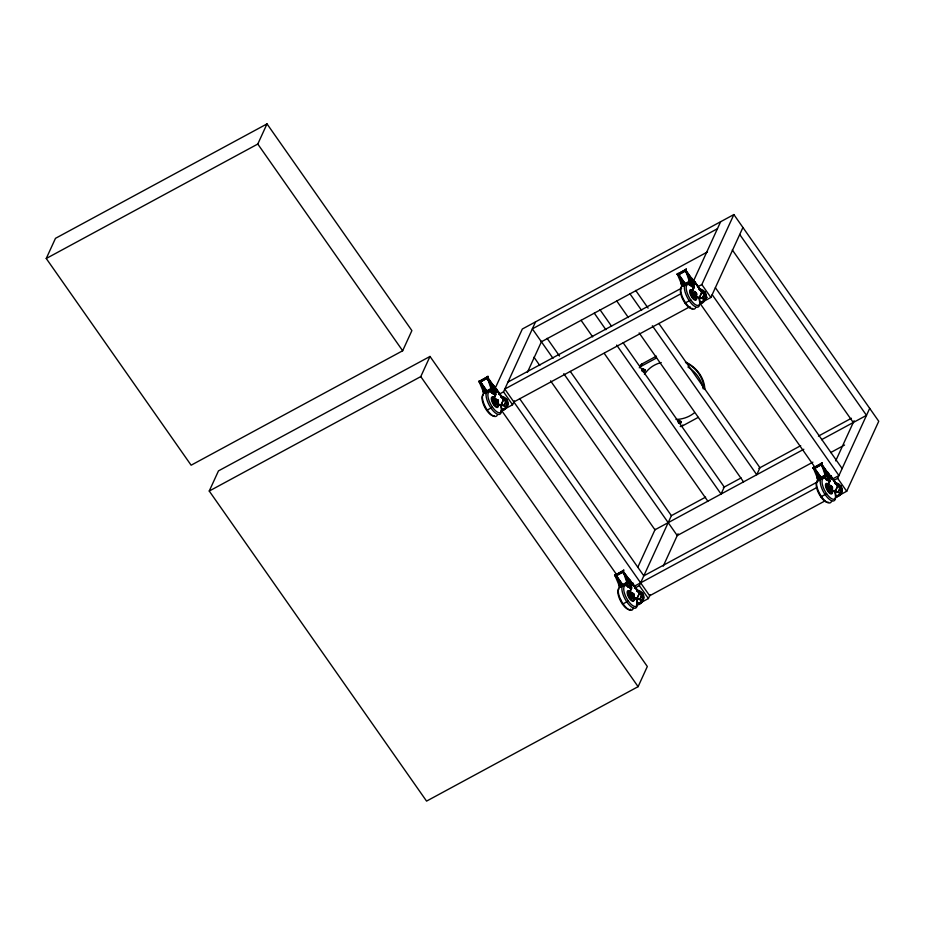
<?xml version="1.0" encoding="UTF-8"?>
<svg xmlns="http://www.w3.org/2000/svg" width="925" height="925" viewBox="0 0 925 925"><rect width="100%" height="100%" fill="white"/><g stroke="black" fill="none" stroke-linecap="round" stroke-linejoin="round"><path stroke-width="1.39" d="M487.267 376.833L479.069 381.539L483.174 391.298A1.422 1.203 -70.7 0 0 483.486 391.807C485.648 387.679 472.756 371.607 486.55 390.616M623.138 585.502L616.235 575.662L620.097 585.56L619.311 585.594A1.422 1.203 -70.7 0 1 618.998 585.086L614.894 575.338L623.092 570.621M822.66 477.832L825.967 476.051L825.019 474.698L825.586 473.901A1.468 1.237 -70.7 0 0 825.505 473.369L821.435 463.957L822.128 462.882M632.642 593.526C634.041 598.151 634.457 592.59 632.226 593.422M695.82 293.884C694.594 288.184 695.253 297.341 696.479 293.502A2.567 1.711 -50.8 0 1 696.641 294.011A2.567 1.711 -50.8 0 1 696.641 294.508L696.618 294.404M628.48 587.074L633.197 584.531L632.989 583.259M699.936 302.382A5.885 5.192 24.6 0 0 704.908 298.382A5.885 5.192 24.6 0 0 701.647 292.485L694.941 282.483M690.963 285.987L695.681 283.443L695.473 282.171M831.344 477.346L830.766 476.271M826.788 479.786L831.517 477.242L831.298 475.97M483.636 391.761L483.798 392.501M486.03 392.142L485.81 391.425L491.291 388.408M493.152 387.355L493.06 386.581L494.1 386.245L496.644 389.864A1.63 0.636 61.6 0 0 497.662 390.627L503.767 399.346L501.177 405.011L497.13 403.705A1.966 0.775 61.6 0 1 496.147 402.814L493.8 398.941L495.823 394.258A2.613 1.029 61.6 0 0 494.887 391.078L493.083 388.488A2.613 1.029 61.6 0 1 492.146 385.309A2.613 1.029 61.6 0 1 494.1 386.245M494.297 387.899L493.071 386.558M494.019 387.378L493.707 386.847L494.274 388.061M495.522 400.86C496.066 403.392 496.274 400.999 496.794 402.017M496.286 401.519L496.54 400.733M496.505 402.121C494.054 398.155 498.841 402.595 496.482 401.982M497.257 400.779L497.858 400.12M496.517 399.6L497.338 399.623L496.447 400.143A2.567 2.266 24.6 0 0 497.164 401.138C498.552 398.583 496.841 401.508 498.17 400.687A2.567 2.266 24.6 0 0 497.442 399.692L498.297 401.878M496.771 400.698L496.713 400.618A2.567 1.711 -50.8 0 0 496.69 399.646C497.349 402.421 498.459 400.352 497.766 400.039M619.669 585.328L619.854 586.415M621.068 600.29L621.126 600.522M621.854 585.941L621.635 585.213L627.127 582.195M630.122 581.732L629.613 580.738M632.758 595.226L632.712 595.816L632.295 594.463M632.989 594.359L633.336 594.96M633.868 595.053L633.44 595.076M633.914 595.133C632.677 595.029 633.694 597.793 631.694 594.659M684.35 284.854L683.772 283.802M692.05 280.68L691.333 279.442L692.108 279.431M692.201 280.946L692.524 280.148M694.351 293.56L694.698 294.323M694.733 294.948L694.559 294.046M695.322 294.404L694.987 293.607L694.525 294.127M695.45 293.179L695.692 292.589M696.363 293.815L695.831 292.635M696.502 293.826L696.467 293.352A2.567 2.266 24.6 0 0 695.75 292.404L695.692 292.358M818.163 478.144L817.619 478.306A1.422 1.203 -70.7 0 1 817.318 477.797L813.237 467.9L821.4 463.333M828.303 474.513L827.759 473.253M827.875 474.467L828.442 474.398M830.188 487.556L830.766 488.412M831.136 488.296L830.465 487.07M831.263 486.92L832.049 486.689M831.367 486.7L831.748 487.556M832.188 487.695L831.228 486.654M831.737 486.666C833.83 488.689 829.413 484.11 830.534 486.134M830.962 486.203L831.101 487.117M623.82 570.17L623.126 571.245L627.196 580.657A1.468 1.237 -70.7 0 1 627.277 581.189L626.711 581.987L627.659 583.34L621.045 586.913L620.097 585.56M498.136 401.3L498.217 400.976A2.567 1.711 -50.8 0 1 498.332 401.843L497.396 402.294A2.567 1.711 -50.8 0 1 497.257 401.334L497.153 401.438A5.319 2.081 61.6 0 1 497.06 406.769A5.319 2.081 61.6 0 1 492.331 400.664A5.319 2.081 61.6 0 1 494.389 397.785M629.925 580.044A2.613 1.029 61.6 0 0 627.971 579.096A2.613 1.029 61.6 0 0 628.907 582.288L630.711 584.866A2.613 1.029 61.6 0 1 631.648 588.057L629.624 592.671L631.972 596.602A1.966 0.775 61.6 0 0 632.966 597.504L637.001 598.81L639.591 593.145L633.486 584.427A1.63 0.636 61.6 0 1 632.469 583.663L629.925 580.044C627.034 580.9 631.509 579.154 631.937 583.952A1.63 0.636 61.6 0 0 632.954 584.716L639.163 593.561A5.885 5.192 24.6 0 1 642.389 599.654A5.885 5.192 24.6 0 1 637.024 603.458M633.706 593.954L633.058 593.954M634.007 594.983L634.03 594.555A2.567 1.711 -50.8 0 1 634.168 595.642L633.116 596.22M683.598 283.871L684.188 284.958M694.779 294.844L695.577 294.589L694.606 292.786L695.773 292.427L694.756 292.855A2.567 2.266 24.6 0 0 695.473 293.849L696.352 294M695.403 292.867L696.352 293.098M817.897 478.237L818.579 479.624M820.174 478.618L819.897 477.843L825.435 474.907M832.257 487.822L830.604 488.666M832.315 487.695L832.35 487.302A2.567 1.711 -50.8 0 1 832.477 488.354L831.529 488.805A2.567 1.711 -50.8 0 1 831.402 487.833L831.298 487.637A2.567 2.266 24.6 0 1 830.604 486.642L831.656 486.272A2.567 2.266 24.6 0 1 832.28 487.197L831.968 486.989M820.81 496.875L826.626 493.73M487.995 376.382L487.29 377.458L491.372 386.858A1.468 1.237 -70.7 0 1 491.453 387.402L490.886 388.188L491.834 389.541L485.22 393.125L484.318 391.703M631.648 588.057L629.093 592.96L631.44 596.891A1.966 0.775 61.6 0 0 632.434 597.793L636.608 599.146A13.852 4.845 -19.3 0 1 639.649 599.562C643.962 600.811 639.487 604.742 636.886 604.661M694.143 286.97L692.108 291.583L694.455 295.526A1.966 0.775 61.6 0 0 695.45 296.416L699.485 297.723L702.087 292.057L695.97 283.339A1.63 0.636 61.6 0 1 694.952 282.576L692.42 278.957A2.613 1.029 61.6 0 0 690.455 278.02A2.613 1.029 61.6 0 0 691.391 281.2L693.207 283.79A2.613 1.029 61.6 0 1 694.143 286.97L691.576 291.814L693.923 295.815A1.966 0.775 61.6 0 0 694.918 296.705L699.092 298.058A13.852 4.845 -19.3 0 1 702.133 298.486C706.145 299.48 702.561 303.365 699.994 303.412M633.452 595.596A2.567 2.266 24.6 0 0 632.746 594.602L632.677 594.44A2.567 1.711 -50.8 0 0 632.515 593.445L631.578 594.151L632.203 596.093M621.114 584.947L621.704 586.034M632.92 593.908L633.787 594.208M819.434 477.658L820.013 478.745M495.823 394.258L493.268 399.161L495.615 403.103A1.966 0.775 61.6 0 0 496.609 403.994L500.783 405.347A13.852 4.845 -19.3 0 1 503.813 405.774C507.825 406.769 504.252 410.654 501.685 410.7M492.447 393.449C495.708 394.247 499.246 388.754 496.112 390.153L493.915 386.881M695.681 283.466L701.15 291.306A6.533 5.77 24.6 0 1 705.717 297.919A6.533 5.77 24.6 0 1 699.924 302.695A7.192 6.348 24.6 0 0 706.076 296.405A7.192 6.348 24.6 0 0 699.184 289.675M633.197 584.554L638.666 592.382A6.533 5.77 24.6 0 1 643.199 599.203A6.533 5.77 24.6 0 1 636.978 603.759A7.192 6.348 24.6 0 0 643.603 597.723A7.192 6.348 24.6 0 0 636.701 590.751M831.506 477.265L836.975 485.093A6.533 5.77 24.6 0 1 841.542 491.707A6.533 5.77 24.6 0 1 835.749 496.482A7.192 6.348 24.6 0 0 841.912 490.192A7.192 6.348 24.6 0 0 835.009 483.463M684.986 303.088L690.802 299.943M622.502 604.164L628.318 601.019M631.59 594.093L632.48 594.336A2.567 2.266 24.6 0 1 632.33 593.989L633.29 593.503L632.33 593.989M485.29 391.159L485.879 392.246M492.632 388.592L492.054 387.506M693.819 293.595L694.64 295.017M627.728 581.374L628.075 582.299M495.765 400.109L496.817 399.519L495.812 400.039A2.567 1.711 -50.8 0 0 495.881 401.068L496.922 400.814A2.567 2.266 24.6 0 1 497.315 401.242L498.332 401.797M694.791 294.728L694.189 293.803A2.567 1.711 -50.8 0 1 694.062 292.809L695.138 292.381M632.515 593.445L631.578 593.942A2.567 1.711 -50.8 0 0 631.706 594.856L631.775 595.064A2.567 2.266 24.6 0 0 632.48 596.047L632.515 596.082M633.163 596.209L633.22 596.093A2.567 1.711 -50.8 0 1 633.082 595.191A5.319 2.081 61.6 0 1 632.885 600.556A5.319 2.081 61.6 0 1 628.156 594.451A5.319 2.081 61.6 0 1 630.214 591.572M634.145 595.631L633.22 596.093M685.575 269.545L677.378 274.251L681.482 284.01A1.422 1.203 -70.7 0 0 681.794 284.518C683.968 280.391 671.064 264.319 684.858 283.327M686.304 269.094L685.61 270.169L689.68 279.57A1.468 1.237 -70.7 0 1 689.761 280.113L689.194 280.899L690.143 282.252L684.639 285.235M821.412 463.587L813.214 468.027L813.942 467.322L821.573 478.213L814.555 468.374L819.284 479.485M829.968 480.769L827.933 485.382L830.28 489.313A1.966 0.775 61.6 0 0 831.274 490.215L835.31 491.522L837.911 485.856L831.795 477.138A1.63 0.636 61.6 0 1 830.777 476.375L828.245 472.756A2.613 1.029 61.6 0 0 826.279 471.808A2.613 1.029 61.6 0 0 827.216 474.999L829.031 477.578A2.613 1.029 61.6 0 1 829.968 480.769L827.401 485.602L829.748 489.603A1.966 0.775 61.6 0 0 830.743 490.504L834.928 491.857A13.852 4.845 -19.3 0 1 837.957 492.273C841.97 493.279 838.385 497.153 835.83 497.199M486.666 410.376L492.493 407.231M46.25 258.491L55.477 238.338L267.013 123.892L411.891 330.607L402.664 350.76L191.128 465.206L46.25 258.491L257.786 144.046L267.013 123.892M209.247 491.036L218.473 470.883L429.998 356.449L647.327 666.509L638.1 686.662L426.564 801.108L209.247 491.036L420.771 376.602L429.998 356.449M480.283 382.141L487.024 378.29L493.927 388.142M492.667 393.807L493.858 391.217M495.037 388.627L522.336 329.011L733.872 214.565L878.75 421.28L846.71 491.267L838.293 495.812M492.054 393.356L496.737 390.824L496.239 390.142A1.63 0.636 61.6 0 0 497.13 390.917L503.339 399.773A5.885 5.192 24.6 0 1 506.599 405.67A5.885 5.192 24.6 0 1 501.616 409.671M498.702 394.443L503.512 391.842L535.552 321.854M503.339 399.773L500.783 405.347A1.688 1.48 24.6 0 0 501.986 404.688M503.836 405.763L505.651 401.785M506.31 401.219L504.356 405.474L506.276 406.734L506.299 408.249L502.009 410.943M506.542 400.271L506.912 399.357L506.218 399.334M501.755 410.619L512.566 404.757L514.346 400.872M527.4 372.359L541.645 341.256M639.279 367.826A4.902 4.324 24.6 0 1 640.713 366.531L641.869 364.011L656.415 356.148M678.592 274.852L685.332 271.002L693.01 281.94M693.357 281.339L720.644 221.722M691.542 285.432L695.184 283.258L685.356 269.776M693.935 293.514L694.49 294.011M698.225 286.507L701.832 284.553L733.872 214.565M699.092 298.058L701.647 292.485M702.144 298.474L703.971 294.497M704.862 292.982L705.185 291.999L704.422 292.08M699.497 297.723A15.517 5.423 -19.3 0 1 702.665 298.197L704.63 293.93M700.063 303.331L710.886 297.468L742.925 227.492M680.245 426.517A4.902 4.324 24.6 0 0 682.372 425.962L682.8 425.014M616.108 575.94L622.849 572.078L630.098 581.848M637.984 566.863L655.201 529.285M627.878 587.155L632.573 584.612L632.041 583.929M631.382 594.613L632.006 596.058M634.538 588.231L639.337 585.629L671.388 515.653L705.613 497.13M636.608 599.146L639.163 593.561M639.661 599.55L641.487 595.573M642.366 594.058L642.702 593.087L641.487 593.376M637.013 598.799A15.517 5.423 -19.3 0 1 640.169 599.273L642.135 595.006M636.377 605.054L648.402 598.556L650.171 594.671M663.225 566.158L678.06 533.748M814.428 468.651L821.157 464.789L828.835 475.739M835.703 460.87L854.099 420.702M830.881 477.312L821.215 463.564M831.217 487.752L830.257 486.608L829.76 487.302M834.049 480.295L837.657 478.341L869.697 408.364M834.928 491.857L837.472 486.272L831.274 477.427A1.63 0.636 61.6 0 1 830.245 476.653L827.366 472.964M837.969 492.262L839.796 488.284M840.686 486.77L841.01 485.798L839.923 486.03A5.226 4.613 24.6 0 0 836.79 483.914M840.455 487.718L838.501 491.984L840.42 493.233L840.443 494.759L835.506 497.627M495.187 403.3L493.638 404.711M693.472 296.046L691.946 297.445M630.989 597.122L629.474 598.498M829.309 489.834L827.782 491.21M478.745 381.389L479.717 380.695M677.054 274.101L678.025 273.407M614.57 575.177L615.541 574.494M812.878 467.888L813.85 467.206M495.534 400.872L496.112 401.138M829.933 486.712L829.968 486.666A2.567 1.711 -50.8 0 0 830.026 487.567L830.049 487.683M832.396 488.284L831.517 487.833A2.567 2.266 24.6 0 0 831.066 487.313L830.962 487.07A2.567 1.711 -50.8 0 0 830.823 486.157M494.17 388.165L493.603 388.038M691.53 279.177L692.062 279.385M695.218 294.728L694.132 294.624M696.294 294.092L695.797 293.583M696.016 293.537L695.542 293.445M633.232 594.833L633.313 593.7M830.384 476.641L830.974 476.202M626.977 581.837L628.156 583.525L625.774 584.82M825.285 474.548L826.464 476.236L824.082 477.531M486.284 391.576L479.104 381.401L479.797 380.811L486.677 390.627M677.192 274.205L678.106 273.522L684.986 283.339M614.697 575.281L615.622 574.61L623.265 585.502M717.442 228.718L532.349 328.861L553.011 358.322M541.403 341.776L707.486 251.924M479.081 381.516L487.417 376.903L497.211 390.847M677.412 274.112L685.587 269.799M479.312 382.314L487.51 377.886M677.62 275.026L685.818 270.597M480.873 384.546L481.671 384.118M490.886 388.188L488.273 380.545L489.071 380.117M679.181 277.257L679.979 276.829M689.194 280.899L686.593 273.257L687.379 272.817M683.159 283.975L683.691 283.686A2.613 1.029 61.6 0 0 681.725 282.738A2.613 1.029 61.6 0 0 682.662 285.918L682.141 286.207A2.613 1.029 61.6 0 1 681.147 283.154A2.613 1.029 61.6 0 1 682.835 283.547M693.611 287.259A2.613 1.029 61.6 0 0 692.675 284.067L690.859 281.489A2.613 1.029 61.6 0 1 689.923 278.298A2.613 1.029 61.6 0 1 691.888 279.246L692.42 278.957M684.13 284.137L690.709 280.518M692.224 279.593L692.478 280.68M484.226 392.905L483.821 393.495A2.613 1.029 61.6 0 1 483.278 390.026M485.533 391.946L492.146 388.361M683.841 284.657L690.802 281.385M485.186 392.697L491.799 389.113L496.737 390.824M495.291 394.547A2.613 1.029 61.6 0 0 494.355 391.356L492.551 388.778L493.083 388.488M683.494 285.409L690.108 281.824L695.057 283.536M684.697 285.663L690.64 282.449L689.46 280.761M489.475 391.518L493.372 389.714L491.372 386.858M687.784 284.229L691.68 282.426L689.68 279.57M507.998 382.048L681.679 288.08M491.348 392.605L494.921 390.674M689.368 285.42L693.23 283.385M694.952 282.576L694.421 282.865L691.888 279.246M492.181 393.079L496.864 390.547M691.669 285.154L695.184 283.258M681.008 293.711L504.796 389.043L649.674 595.758L824.626 501.107M694.062 292.867L695.022 292.312A2.567 1.711 -50.8 0 1 695.138 293.329L695.242 293.526A2.567 2.266 24.6 0 1 695.935 294.52L695.901 294.462M496.505 400.201L497.442 399.692M495.881 401.068L496.922 400.814M496.193 401.358L496.979 401.542M695.195 293.583L694.305 294.023A2.567 2.266 24.6 0 0 694.571 294.532A2.567 2.266 24.6 0 0 694.964 294.971L695.114 295.075M695.473 293.849L696.433 293.26M495.95 401.253A2.567 2.266 24.6 0 0 496.644 402.259L497.696 401.843A2.567 2.266 24.6 0 0 497.315 401.242L497.199 401.08M694.964 294.971L695.993 294.37M696.641 294.508L695.704 295.006A2.567 1.711 -50.8 0 1 695.565 294.046M513.849 401.959L690.073 306.626M704.954 298.578L707.359 297.272M640.713 366.531L656.577 357.952M682.372 425.962L698.236 417.372M723.362 487.533L741.11 477.924M758.858 468.328L800.692 445.688M818.44 436.091L851.405 418.262M803.825 449.261L654.958 529.805L550.56 380.846M821.573 439.664L866.494 415.36L739.722 234.488M812.878 462.176L677.239 535.563L563.776 373.688M830.627 452.579L844.571 445.029M614.905 575.315L623.103 570.875M615.137 576.113L623.334 571.673M813.445 468.825L821.643 464.385M616.697 578.333L617.495 577.905M626.711 581.987L624.109 574.332L624.895 573.905M815.018 471.045L815.804 470.617M825.019 474.698L822.418 467.044L823.215 466.616M818.209 476.895A2.613 1.029 61.6 0 1 818.983 477.762L820.787 479.289M828.245 472.756L827.713 473.045A2.613 1.029 61.6 0 0 825.747 472.097A2.613 1.029 61.6 0 0 826.684 475.277L828.499 477.867A2.613 1.029 61.6 0 1 829.436 481.046M817.943 479L818.417 478.271M618.998 585.086L620.259 586.913M621.357 585.733L627.971 582.16M628.896 580.9L629.358 581.513M819.666 478.445L826.626 475.172M827.54 474.294L827.228 473.669M621.01 586.485L627.624 582.912M819.319 479.196L825.933 475.623L828.372 476.421M631.128 588.335A2.613 1.029 61.6 0 0 630.191 585.155L628.376 582.565L628.907 582.288M625.3 585.305L628.838 583.478L632.573 584.612M823.62 478.017L827.147 476.19L830.881 477.323L826.198 479.867M817.503 481.879L643.823 575.836L519.538 398.513M627.173 586.404L630.746 584.473M826.291 478.618L829.598 476.826M631.937 583.952L632.631 583.478M628.017 586.866L633.035 584.635M826.326 479.578L831.008 477.046M634.608 586.092L816.844 487.498M831.725 479.451L838.94 475.542L712.169 294.67M830.638 486.7L831.575 486.192M631.74 594.948L632.677 594.44M830.107 487.475L830.962 487.07M632.746 594.602L631.775 595.029M831.066 487.313L830.083 487.741A2.567 2.266 24.6 0 0 830.789 488.758L831.725 488.25A2.567 2.266 24.6 0 0 831.459 487.752L830.985 487.151M629.879 596.648L632.203 595.469M632.989 594.925L633.532 594.613M830.095 488.597L830.349 487.787M831.402 487.672L832.095 486.92M831.725 488.25L830.939 488.863M831.529 488.805L832.465 488.296L832.338 487.267M614.928 575.188L622.12 585.375M493.118 386.511L493.707 386.627M695.392 282.056L694.455 282.68L685.252 269.661L686.223 268.978M497.083 389.344L496.112 390.038L486.932 376.949L487.914 376.267M831.217 475.855L830.257 476.514L821.076 463.46L822.048 462.766M699.682 303.839C702.618 303.932 707.382 299.55 702.676 298.185M637.198 604.915C640.135 605.019 644.898 600.637 640.192 599.273M632.908 583.143L631.948 583.802L622.768 570.748L623.739 570.054M500.691 411.29L501.373 411.128M622.849 570.852L632.746 584.403M694.64 293.248L695.045 293.722M695.091 282.391L694.525 282.853A1.63 0.636 61.6 0 0 695.45 283.628M694.652 292.947L694.224 293.861L695.195 293.433M497.615 401.277L498.217 400.872M695.924 293.768L695.958 293.803A4.082 1.607 61.6 0 1 695.299 297.757A4.082 1.607 61.6 0 1 691.9 291.814A4.082 1.607 61.6 0 1 695.265 292.762M732.299 249.912L853.266 422.517M715.372 287.675L842.143 468.547M701.832 284.553L710.886 297.468M837.657 478.341L846.71 491.267M685.205 271.279L686.593 273.257M821.03 465.067L822.418 467.044M825.505 473.369L827.505 476.213M699.774 303.007L814.948 467.333M677.458 274.089L684.604 284.287M813.283 467.888L821.227 479.219M818.983 477.762L820.255 479.566M682.581 284.484L683.482 285.756M682.326 284.623L683.506 286.311M818.151 478.41L819.33 480.098M681.482 284.01L682.176 285.339M817.307 477.797L819.307 480.653M635.672 290.404L648.101 308.129M658.878 323.507L759.957 467.726L756.754 474.722L652.356 325.773M629.983 293.849L641.592 310.407M616.767 301.007L628.364 317.553M639.14 332.919L743.538 481.879M599.978 309.713L611.575 326.259M623.184 342.817L724.263 487.036L721.061 494.042L616.663 345.083M594.289 313.17L605.887 329.716M581.073 320.316L592.671 336.873M604.268 353.419L707.845 501.188M547.103 338.319L559.521 356.056M570.297 371.422L671.388 515.653M533.991 357.2L539.784 365.479M503.512 391.842L512.566 404.757M639.337 585.629L648.402 598.556M497.338 390.743L502.83 398.594A6.533 5.77 24.6 0 1 507.409 405.208A6.533 5.77 24.6 0 1 501.616 409.983M486.897 378.568L488.273 380.545M622.722 572.355L624.109 574.332M627.196 580.657L629.197 583.502M491.152 388.049L492.331 389.737L485.186 393.599L484.006 391.911M501.454 410.295L616.628 574.622M619.831 585.698L621.022 587.387M483.174 391.298L483.717 392.304M257.786 144.046L402.664 350.76M420.771 376.602L638.1 686.662M829.887 488.308L829.679 487.822M629.682 580.865L629.994 581.756M633.868 594.359L633.96 594.509A2.567 2.266 24.6 0 0 633.267 593.48M637.024 591.237A6.868 6.059 24.6 0 1 643.222 598.047A6.868 6.059 24.6 0 1 636.77 603.539M637.013 590.058A7.192 6.348 24.6 0 1 643.927 597.261A7.192 6.348 24.6 0 1 636.724 602.961M632.885 595.284A5.932 2.324 61.6 0 1 632.688 601.296A5.932 2.324 61.6 0 1 627.416 594.243A5.932 2.324 61.6 0 1 630.029 591.468M633.347 608.222A13.077 5.134 61.6 0 1 621.554 601.354A13.077 5.134 61.6 0 1 621.461 586.889M630.792 609.193A11.771 4.613 61.6 0 1 621.138 602.025A11.771 4.613 61.6 0 1 619.079 588.855M635.695 597.585A13.077 5.134 61.6 0 1 632.318 607.517A13.077 5.134 61.6 0 1 621.912 589.456A13.077 5.134 61.6 0 1 631.047 589.514M636.435 597.677A11.771 4.613 61.6 0 1 632.943 605.759A11.771 4.613 61.6 0 1 623.751 589.803A11.771 4.613 61.6 0 1 631.451 589.04M638.84 591.329A5.226 4.613 24.6 0 1 640.759 592.532M637.348 598.938A1.688 1.48 24.6 0 1 636.92 599.099M628.376 582.565A2.613 1.029 61.6 0 1 627.439 579.385A2.613 1.029 61.6 0 1 629.405 580.333M501.188 405.011A15.517 5.423 -19.3 0 1 504.345 405.485M501.188 397.449A6.868 6.059 24.6 0 1 507.386 403.797A6.868 6.059 24.6 0 1 501.94 409.729M500.876 396.964A7.192 6.348 24.6 0 1 507.767 403.693A7.192 6.348 24.6 0 1 501.616 409.914M500.679 396.224A7.192 6.348 24.6 0 1 508.01 402.283A7.192 6.348 24.6 0 1 502.934 409.116M498.147 404.526A5.932 2.324 61.6 0 1 495.557 406.838A5.932 2.324 61.6 0 1 491.348 399.288A5.932 2.324 61.6 0 1 494.447 397.9M497.419 402.271A5.932 2.324 61.6 0 1 497.581 402.664M497.373 414.886A13.077 5.134 61.6 0 1 485.267 406.722A13.077 5.134 61.6 0 1 486.111 393.241M494.401 415.764A11.771 4.613 61.6 0 1 484.885 407.486A11.771 4.613 61.6 0 1 483.255 395.067M500.194 404.653A13.077 5.134 61.6 0 1 496.135 413.51A13.077 5.134 61.6 0 1 486.064 395.438A13.077 5.134 61.6 0 1 495.222 395.715M500.864 404.641A11.771 4.613 61.6 0 1 496.794 411.752A11.771 4.613 61.6 0 1 487.903 395.808A11.771 4.613 61.6 0 1 495.627 395.252M484.18 390.489A2.613 1.029 61.6 0 1 484.85 391.263L485.382 390.974A2.613 1.029 61.6 0 0 483.417 390.026A2.613 1.029 61.6 0 0 484.353 393.206M501.905 397.241A5.226 4.613 24.6 0 1 504.645 398.49M492.551 388.778A2.613 1.029 61.6 0 1 491.614 385.586A2.613 1.029 61.6 0 1 493.58 386.534M699.508 290.161A6.868 6.059 24.6 0 1 705.706 296.74A6.868 6.059 24.6 0 1 699.751 302.475M698.988 288.935A7.192 6.348 24.6 0 1 706.272 294.751A7.192 6.348 24.6 0 1 701.74 301.723M696.386 296.486A5.319 2.081 61.6 0 1 694.432 299.087A5.319 2.081 61.6 0 1 690.455 292.612A5.319 2.081 61.6 0 1 692.698 290.496M696.282 296.509A5.932 2.324 61.6 0 1 694.27 299.827A5.932 2.324 61.6 0 1 689.738 292.45A5.932 2.324 61.6 0 1 692.513 290.392M695.681 307.597A13.077 5.134 61.6 0 1 683.806 299.862A13.077 5.134 61.6 0 1 683.945 285.813M692.721 308.476A11.771 4.613 61.6 0 1 683.413 300.567A11.771 4.613 61.6 0 1 681.297 287.987M698.502 297.353A13.077 5.134 61.6 0 1 694.444 306.221A13.077 5.134 61.6 0 1 684.384 288.149A13.077 5.134 61.6 0 1 693.53 288.427M699.173 297.353A11.771 4.613 61.6 0 1 695.103 304.464A11.771 4.613 61.6 0 1 686.211 288.519A11.771 4.613 61.6 0 1 693.947 287.964M699.843 289.895A5.226 4.613 24.6 0 1 701.67 290.404M700.294 297.399A1.688 1.48 24.6 0 1 698.814 298.058M837.472 486.272A5.885 5.192 24.6 0 1 840.732 492.181A5.885 5.192 24.6 0 1 835.761 496.17M835.321 491.51A15.517 5.423 -19.3 0 1 838.489 491.984M835.333 483.948A6.868 6.059 24.6 0 1 841.53 490.528A6.868 6.059 24.6 0 1 835.587 496.262M834.812 482.734A7.192 6.348 24.6 0 1 842.224 489.498A7.192 6.348 24.6 0 1 835.553 495.719M831.633 488.573A5.319 2.081 61.6 0 1 830.951 493.21A5.319 2.081 61.6 0 1 826.407 486.943A5.319 2.081 61.6 0 1 828.534 484.284M831.864 489.545A5.932 2.324 61.6 0 1 830.419 493.8A5.932 2.324 61.6 0 1 825.609 486.469A5.932 2.324 61.6 0 1 828.337 484.18M831.656 500.934A13.077 5.134 61.6 0 1 819.862 494.066L819.885 494.077A13.077 5.134 61.6 0 1 819.77 479.601M828.546 502.275A11.771 4.613 61.6 0 1 818.637 493.222A11.771 4.613 61.6 0 1 818.024 481.312M834.015 490.296A13.077 5.134 61.6 0 1 830.627 500.228A13.077 5.134 61.6 0 1 820.221 482.168A13.077 5.134 61.6 0 1 829.355 482.226M835.229 491.892A11.771 4.613 61.6 0 1 830.604 498.032A11.771 4.613 61.6 0 1 822.036 482.098A11.771 4.613 61.6 0 1 829.771 481.752M817.272 476.56A2.613 1.029 61.6 0 0 817.966 480.006L818.486 479.717A2.613 1.029 61.6 0 1 817.55 476.525A2.613 1.029 61.6 0 1 819.515 477.473M835.657 491.649A1.688 1.48 24.6 0 1 834.755 491.857M639.857 366.658A4.902 4.324 24.6 0 1 641.869 364.011M645.176 370.833A2.451 2.162 24.6 0 1 641.8 368.566M645.118 370.081A2.451 2.162 24.6 0 1 642.389 368.589M645.222 369.757A1.468 1.295 24.6 0 1 642.759 368.624M681.182 422.563A2.451 2.162 24.6 0 1 678.118 419.58M681.343 421.765A2.451 2.162 24.6 0 1 678.707 420.459M681.239 421.569A1.468 1.295 24.6 0 1 678.985 420.447M694.282 412.874A32.028 28.259 24.6 0 1 675.978 419.453M644.447 374.463A32.028 28.259 24.6 0 1 661.236 362.542M687.899 366.994A32.028 28.259 24.6 0 1 703.139 388.731M685.668 362.103A32.028 28.259 24.6 0 1 704.862 389.483M685.483 362.461A31.045 27.392 24.6 0 1 704.087 388.997M621.207 584.762L620.675 585.051A2.613 1.029 61.6 0 0 618.709 584.103A2.613 1.029 61.6 0 0 619.646 587.294L620.178 587.005A2.613 1.029 61.6 0 1 619.241 583.814A2.613 1.029 61.6 0 1 621.207 584.762M629.578 594.07A4.082 1.607 61.6 0 0 633.706 598.961A4.082 1.607 61.6 0 0 632.145 592.983A4.082 1.607 61.6 0 0 629.578 594.07M493.753 400.282A4.082 1.607 61.6 0 0 497.87 405.162A4.082 1.607 61.6 0 0 496.32 399.195A4.082 1.607 61.6 0 0 493.753 400.282M827.898 486.781A4.082 1.607 61.6 0 0 832.014 491.672A4.082 1.607 61.6 0 0 830.465 485.694A4.082 1.607 61.6 0 0 827.898 486.781M642.285 371.11A1.468 1.295 24.6 0 0 644.76 371.029A1.468 1.295 24.6 0 0 643.245 369.075A1.468 1.295 24.6 0 0 642.285 371.11M678.511 422.794A1.468 1.295 24.6 0 0 680.985 422.702A1.468 1.295 24.6 0 0 679.459 420.759A1.468 1.295 24.6 0 0 678.511 422.794"/></g></svg>
